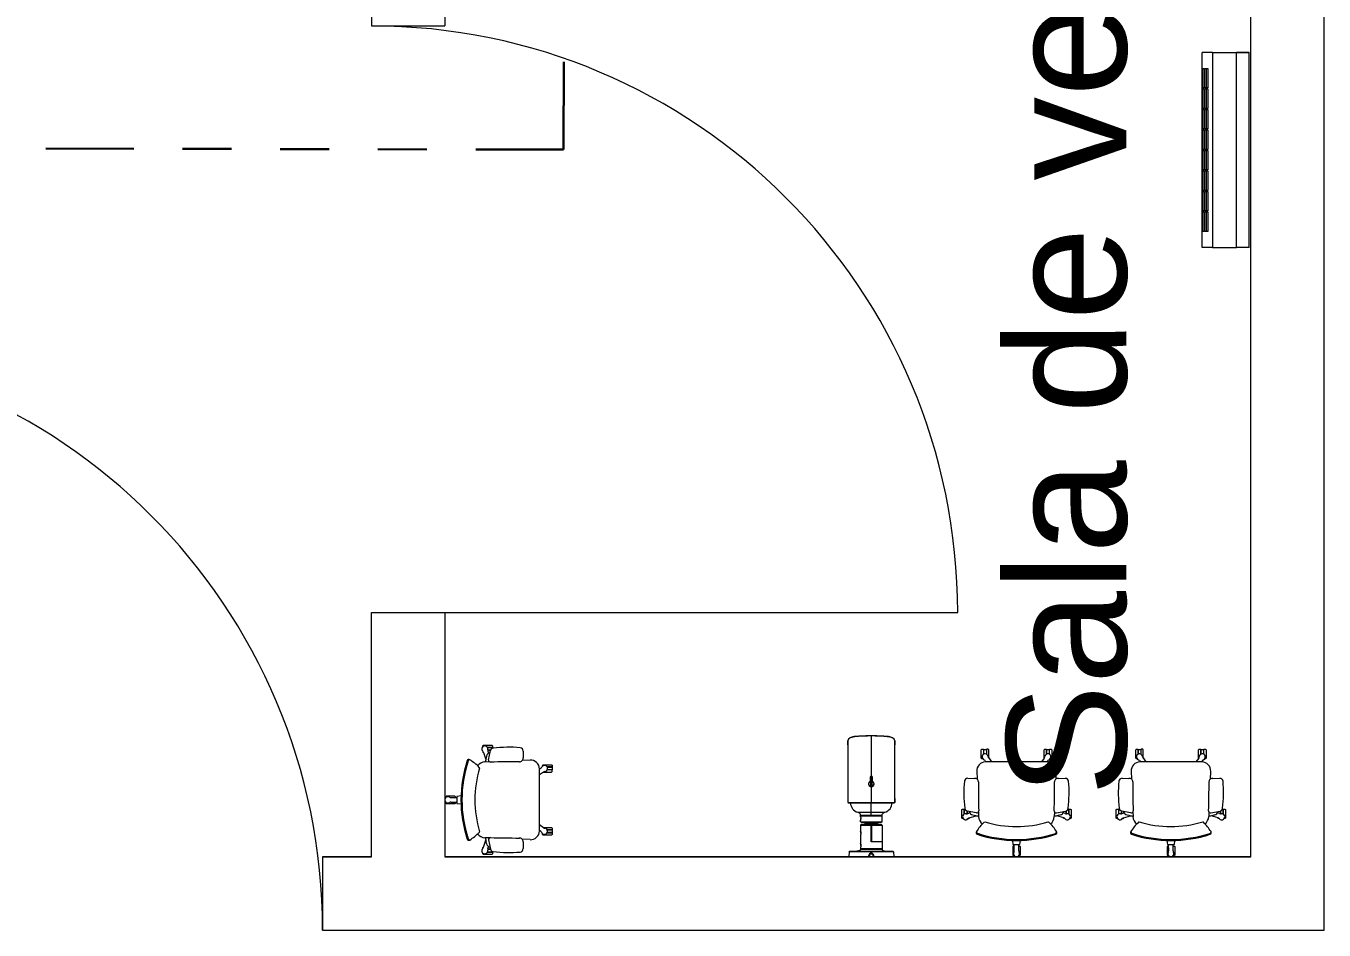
# Model space of a CAD drawing. Header units: millimetres. Extents: x -461 to 1315, y -154 to 152.
# Drawn here: x 1273.387 to 1276.044, y 25.444 to 27.294 of the extents above; entities that cross this region are included whole.
import ezdxf

# ---------------------------------------------------------------- set-up
doc = ezdxf.new("R2010")
doc.units = ezdxf.units.MM
doc.linetypes.add('ACAD_ISO06W100', pattern=[36, 24, -3, 0, -3, 0, -3, 0, -3])
doc.layers.get('0').update_dxf_attribs({"lineweight": 13})
for name, color, linetype, lineweight in [('A-DOOR', 251, 'Continuous', 13), ('A-WALL', 253, 'Continuous', 15), ('E-AUXL', 72, 'Continuous', 13), ('E-LITE', 40, 'Continuous', 13), ('Internet', 74, 'ACAD_ISO06W100', 13)]:
    doc.layers.add(name, color=color, linetype=linetype, lineweight=lineweight)
doc.styles.get("Standard").update_dxf_attribs({"font": 'arial.ttf'})

# ---------------------------------------------------------------- blocks, each defined once
blk = doc.blocks.new('*U118')
at = {"layer": 'E-LITE', "ltscale": 2}
for p, q in [((18904.4, 41906.2), (18904.1, 41867.7)), ((18932.7, 41906.2), (18933.1, 41867.7)), ((18620.7, 41699.8), (18664.4, 41686)), ((19216.8, 41699.7), (19173.1, 41686)), ((18606.7, 41655.9), (18606.7, 41673.8)), ((18607.7, 41656.1), (18607.7, 41673.8)), ((18612, 41672.9), (18625.2, 41668.5)), ((18622.2, 41669.4), (18622.2, 41663.2)), ((18643.8, 41681.3), (18653.2, 41683.6)), ((18679.2, 41662.8), (18680.4, 41691.5)), ((19158.4, 41662.7), (19157.2, 41691.5)), ((19193.7, 41681.2), (19184.4, 41683.5)), ((19225.6, 41672.8), (19212.4, 41668.4)), ((19215.3, 41669.4), (19215.3, 41663.1)), ((19229.9, 41656.1), (19229.9, 41673.7)), ((19230.9, 41655.8), (19230.9, 41673.7)), ((18654.7, 41451), (18612.6, 41450.6)), ((18668.3, 41406.6), (18670.4, 41455.7)), ((19169.2, 41406.5), (19167.1, 41455.6)), ((19224.9, 41450.5), (19182.8, 41450.9)), ((18720.6, 41339.3), (18726.2, 41347.2)), ((18723.1, 41347.2), (19114.9, 41347.1)), ((18743.5, 41322.7), (18761.7, 41347.2)), ((19093.9, 41322.6), (19075.8, 41347.2)), ((19116.9, 41339.2), (19111.2, 41347.1))]:
    blk.add_line(p, q, dxfattribs=at)
for points in [[(18904.1, 41876.9), (18898.5, 41876.9), (18894.7, 41880.5), (18894.7, 41933.4), (18898.5, 41936.9), (18903.1, 41936.9)], [(18933, 41876.9), (18938.6, 41876.9), (18942.4, 41880.5), (18942.4, 41933.4), (18938.6, 41936.9), (18934.1, 41936.9)], [(18589, 41675.5), (18589, 41645), (18588, 41644), (18578.3, 41644), (18574.5, 41647.6), (18574.5, 41700.4), (18578.3, 41704), (18582.9, 41704)], [(18613.9, 41704), (18618.4, 41704), (18622.2, 41700.4), (18622.2, 41699.3)], [(19223.7, 41703.9), (19219.1, 41703.9), (19215.3, 41700.4), (19215.3, 41699.3)], [(19254.7, 41703.9), (19259.3, 41703.9), (19263.1, 41700.4), (19263, 41647.5), (19259.2, 41643.9), (19249.5, 41643.9), (19248.5, 41644.9), (19248.5, 41675.4)], [(18594.6, 41645), (18590, 41645), (18590.1, 41675)], [(19247.5, 41674.9), (19247.5, 41644.9), (19243, 41644.9)], [(18711.6, 41299), (18711.6, 41268.5), (18710.6, 41267.5), (18700.9, 41267.5), (18697.1, 41271.1), (18697.1, 41323.9), (18700.9, 41327.5), (18705.9, 41327.5)], [(18729.3, 41298.5), (18729.2, 41268.5), (18712.6, 41268.5), (18712.6, 41298.5)], [(18744.8, 41324.4), (18744.8, 41271.1), (18741, 41267.5), (18731.3, 41267.5), (18730.3, 41268.5), (18730.3, 41299)], [(19092.7, 41324.3), (19092.6, 41271), (19096.4, 41267.4), (19106.2, 41267.4), (19107.2, 41268.5), (19107.2, 41298.9)], [(19124.8, 41298.4), (19124.8, 41268.5), (19108.2, 41268.5), (19108.2, 41298.4)], [(19131.5, 41327.4), (19136.6, 41327.4), (19140.4, 41323.9), (19140.4, 41271), (19136.6, 41267.4), (19126.8, 41267.4), (19125.8, 41268.5), (19125.8, 41298.9)]]:
    blk.add_lwpolyline(points, dxfattribs=at)
at = {"layer": 'E-LITE'}
for points in [[(18944.6, 41841.7), (18940.8, 41867.7), (18896.8, 41867.7), (18893, 41841.7)], [(18667, 41668.1), (18608.7, 41656.4)], [(19170.5, 41668), (19228.9, 41656.3)]]:
    blk.add_lwpolyline(points, dxfattribs=at)
at = {"layer": 'E-LITE', "ltscale": 2}
for centre, radius, start, end in [((18918.6, 41925.1), 19.1, 328.52447, 211.45948), ((18884.4, 41906.1), 20, 0.20154, 26.70741), ((18952.8, 41906.1), 20, 153.27654, 179.78243), ((18675.3, 41792.6), 11.1, 111.0959, 214.61874), ((18677.2, 41786.6), 11.1, 111.0959, 181.3726), ((18917.8, 41943.8), 296.9, 212.04452, 226.75437), ((18918.7, 41041.3), 800.8, 71.98827, 107.99568), ((18918.7, 41041.3), 794.5, 71.98827, 107.99568), ((18919.8, 41943.8), 296.9, 313.22957, 327.93944), ((19160.4, 41786.5), 11.1, 358.6113, 68.88805), ((19162.3, 41792.5), 11.1, 325.36516, 68.88805), ((18598.4, 41692.2), 19.1, 40.52447, 283.45948), ((18627, 41718.8), 20, 225.27654, 251.78243), ((18740.2, 41688.8), 59.8, 126.26397, 177.38921), ((18724.8, 41738.7), 15.3, 226.96029, 245.59581), ((18918.7, 41061.2), 693.1, 73.19676, 106.78717), ((19112.8, 41738.7), 15.3, 294.38816, 313.02366), ((19097.9, 41688.8), 59.8, 2.59474, 54.06118), ((19210.6, 41718.8), 20, 288.20154, 314.70741), ((19239.2, 41692.1), 19.1, 256.52446, 139.45948), ((19429.9, 41540.9), 842.5, 173.3476, 184.90474), ((18612.5, 41637.2), 19.6, 101.38427, 176.06746), ((18605.8, 41653.8), 20, 72.20154, 98.70741), ((18651.4, 41650.3), 31.9, 103.75015, 164.57903), ((18708.7, 41456.7), 233.5, 97.11894, 103.75015), ((18669, 41656.2), 12.1, 357.63877, 99.61074), ((24193.9, 41493.4), 5515.2, 178.31383, 180.20718), ((19168.5, 41656.1), 12.1, 80.3732, 182.3452), ((13643.6, 41494.9), 5515.2, 359.77676, 1.67011), ((19128.8, 41456.7), 233.5, 76.23381, 82.86501), ((19186.1, 41650.2), 31.9, 15.40493, 76.23381), ((19231.7, 41653.7), 20, 81.27654, 107.78241), ((19225, 41637.1), 19.6, 3.91648, 78.59968), ((18407.7, 41541.1), 842.5, 355.07922, 6.63635), ((18610.5, 41470.7), 20.1, 185.03654, 276.00474), ((18656.6, 41473.1), 22.2, 265.04182, 0.93164), ((19180.9, 41473), 22.2, 179.05231, 274.94213), ((19227, 41470.6), 20.1, 263.97921, 354.94741), ((18725.2, 41404.2), 57, 177.57291, 267.81851), ((19112.2, 41404.1), 57, 272.16543, 2.41103), ((18720.9, 41315.7), 19.1, 112.52447, 355.45949), ((18704.4, 41351.1), 20, 297.27654, 323.78241), ((18759.8, 41310.9), 20, 144.20154, 170.7074), ((19077.7, 41310.9), 20, 9.27654, 35.78241), ((19116.5, 41315.6), 19.1, 184.52446, 67.45949), ((19133, 41351.1), 20, 216.20154, 242.7074)]:
    blk.add_arc(centre, radius, start, end, dxfattribs=at)
blk = doc.blocks.new('*U119')
at = {"layer": 'E-LITE'}
for p, q in [((1106.4, 1404.11), (1186.52, 1404.11)), ((1106.4, 1399.76), (1106.4, 1404.11)), ((1112.99, 1403.75), (1120.98, 1403.75)), ((1112.99, 1403.22), (1112.99, 1403.75)), ((1120.98, 1403.22), (1112.99, 1403.22)), ((1112.99, 1403.02), (1120.98, 1403.02)), ((1112.99, 1402.49), (1112.99, 1403.02)), ((1120.98, 1403.75), (1120.98, 1403.22)), ((1120.98, 1403.02), (1120.98, 1402.49)), ((1121.41, 1403.75), (1129.4, 1403.75)), ((1121.41, 1403.22), (1121.41, 1403.75)), ((1129.4, 1403.22), (1121.41, 1403.22)), ((1121.41, 1403.02), (1129.4, 1403.02)), ((1121.41, 1402.49), (1121.41, 1403.02)), ((1129.4, 1403.75), (1129.4, 1403.22)), ((1129.4, 1403.02), (1129.4, 1402.49)), ((1129.83, 1403.75), (1137.82, 1403.75)), ((1129.83, 1403.22), (1129.83, 1403.75)), ((1137.82, 1403.22), (1129.83, 1403.22)), ((1129.83, 1403.02), (1137.82, 1403.02)), ((1129.83, 1402.49), (1129.83, 1403.02)), ((1137.82, 1403.75), (1137.82, 1403.22)), ((1137.82, 1403.02), (1137.82, 1402.49)), ((1138.25, 1403.75), (1146.24, 1403.75)), ((1138.25, 1403.22), (1138.25, 1403.75)), ((1146.24, 1403.22), (1138.25, 1403.22)), ((1138.25, 1403.02), (1146.24, 1403.02)), ((1138.25, 1402.49), (1138.25, 1403.02)), ((1146.24, 1403.75), (1146.24, 1403.22)), ((1146.24, 1403.02), (1146.24, 1402.49)), ((1146.68, 1403.22), (1146.68, 1403.75)), ((1146.68, 1403.75), (1154.67, 1403.75)), ((1154.67, 1403.22), (1146.68, 1403.22)), ((1146.68, 1402.49), (1146.68, 1403.02)), ((1146.68, 1403.02), (1154.67, 1403.02)), ((1154.67, 1403.75), (1154.67, 1403.22)), ((1154.67, 1403.02), (1154.67, 1402.49)), ((1155.1, 1403.22), (1155.1, 1403.75)), ((1155.1, 1403.75), (1163.09, 1403.75)), ((1163.09, 1403.22), (1155.1, 1403.22)), ((1155.1, 1402.49), (1155.1, 1403.02)), ((1155.1, 1403.02), (1163.09, 1403.02)), ((1163.09, 1403.75), (1163.09, 1403.22)), ((1163.09, 1403.02), (1163.09, 1402.49)), ((1163.52, 1403.22), (1163.52, 1403.75)), ((1163.52, 1403.75), (1171.51, 1403.75)), ((1171.51, 1403.22), (1163.52, 1403.22)), ((1163.52, 1402.49), (1163.52, 1403.02)), ((1163.52, 1403.02), (1171.51, 1403.02)), ((1171.51, 1403.75), (1171.51, 1403.22)), ((1171.51, 1403.02), (1171.51, 1402.49)), ((1171.94, 1403.22), (1171.94, 1403.75)), ((1171.94, 1403.75), (1179.93, 1403.75)), ((1179.93, 1403.22), (1171.94, 1403.22)), ((1171.94, 1402.49), (1171.94, 1403.02)), ((1171.94, 1403.02), (1179.93, 1403.02)), ((1179.93, 1403.75), (1179.93, 1403.22)), ((1179.93, 1403.02), (1179.93, 1402.49)), ((1186.52, 1399.76), (1186.52, 1404.11)), ((1186.52, 1399.76), (1106.4, 1399.76)), ((1106.4, 1399.76), (1106.4, 1389.94)), ((1120.98, 1402.49), (1112.99, 1402.49)), ((1112.99, 1402.29), (1120.98, 1402.29)), ((1112.99, 1401.76), (1112.99, 1402.29)), ((1120.98, 1401.76), (1112.99, 1401.76)), ((1120.98, 1402.29), (1120.98, 1401.76)), ((1129.4, 1402.49), (1121.41, 1402.49)), ((1121.41, 1402.29), (1129.4, 1402.29)), ((1121.41, 1401.76), (1121.41, 1402.29)), ((1129.4, 1401.76), (1121.41, 1401.76)), ((1129.4, 1402.29), (1129.4, 1401.76)), ((1137.82, 1402.49), (1129.83, 1402.49)), ((1129.83, 1402.29), (1137.82, 1402.29)), ((1129.83, 1401.76), (1129.83, 1402.29)), ((1137.82, 1401.76), (1129.83, 1401.76)), ((1137.82, 1402.29), (1137.82, 1401.76)), ((1146.24, 1402.49), (1138.25, 1402.49)), ((1138.25, 1402.29), (1146.24, 1402.29)), ((1138.25, 1401.76), (1138.25, 1402.29)), ((1146.24, 1401.76), (1138.25, 1401.76)), ((1146.24, 1402.29), (1146.24, 1401.76)), ((1154.67, 1402.49), (1146.68, 1402.49)), ((1146.68, 1401.76), (1146.68, 1402.29)), ((1146.68, 1402.29), (1154.67, 1402.29)), ((1154.67, 1401.76), (1146.68, 1401.76)), ((1154.67, 1402.29), (1154.67, 1401.76)), ((1163.09, 1402.49), (1155.1, 1402.49)), ((1155.1, 1401.76), (1155.1, 1402.29)), ((1155.1, 1402.29), (1163.09, 1402.29)), ((1163.09, 1401.76), (1155.1, 1401.76)), ((1163.09, 1402.29), (1163.09, 1401.76)), ((1171.51, 1402.49), (1163.52, 1402.49)), ((1163.52, 1401.76), (1163.52, 1402.29)), ((1163.52, 1402.29), (1171.51, 1402.29)), ((1171.51, 1401.76), (1163.52, 1401.76)), ((1171.51, 1402.29), (1171.51, 1401.76)), ((1179.93, 1402.49), (1171.94, 1402.49)), ((1171.94, 1401.76), (1171.94, 1402.29)), ((1171.94, 1402.29), (1179.93, 1402.29)), ((1179.93, 1401.76), (1171.94, 1401.76)), ((1179.93, 1402.29), (1179.93, 1401.76)), ((1186.52, 1399.76), (1186.52, 1389.94)), ((1106.4, 1389.94), (1106.45, 1389.94)), ((1106.4, 1384.99), (1106.4, 1389.94)), ((1106.45, 1389.94), (1186.47, 1389.94)), ((1106.45, 1384.99), (1106.45, 1389.94)), ((1186.47, 1389.94), (1186.52, 1389.94)), ((1186.47, 1389.94), (1186.47, 1384.99)), ((1186.52, 1384.99), (1186.52, 1389.94)), ((1106.4, 1384.99), (1106.45, 1384.99)), ((1106.4, 1384.73), (1106.4, 1384.99)), ((1106.45, 1384.73), (1106.4, 1384.73)), ((1106.45, 1384.73), (1106.45, 1384.99)), ((1106.45, 1384.73), (1186.47, 1384.73)), ((1186.47, 1384.99), (1186.52, 1384.99)), ((1186.47, 1384.73), (1186.47, 1384.99)), ((1186.52, 1384.73), (1186.47, 1384.73)), ((1186.52, 1384.99), (1186.52, 1384.73))]:
    blk.add_line(p, q, dxfattribs=at)
blk = doc.blocks.new('*U127')
for p, q in [((1159.05, 1155.28), (1159.05, 1169.47)), ((1159.12, 1169.54), (1159.12, 1163.13)), ((1160.56, 1169.46), (1159.12, 1169.54)), ((1160.56, 1155.28), (1160.56, 1169.46)), ((1160.69, 1169.33), (1160.69, 1165.88)), ((1160.69, 1167.32), (1160.69, 1167.41)), ((1160.69, 1167.17), (1160.69, 1167.32)), ((1176.19, 1169.72), (1176.19, 1155.03)), ((1176.26, 1169.79), (1176.26, 1154.96)), ((1176.26, 1169.77), (1196.04, 1169.77)), ((1194.63, 1169.85), (1177.55, 1169.85)), ((1194.63, 1169.85), (1194.63, 1169.85)), ((1194.63, 1169.85), (1194.63, 1169.85)), ((1195.19, 1169.85), (1195.21, 1169.85)), ((1195.91, 1169.8), (1195.89, 1169.8)), ((1195.89, 1169.8), (1196.04, 1169.77)), ((1195.91, 1169.8), (1196.05, 1169.77)), ((1196.04, 1169.77), (1196.05, 1169.77)), ((1159.05, 1163.13), (1159.46, 1163.13)), ((1160.69, 1166.96), (1160.69, 1167.17)), ((1160.69, 1166.78), (1160.69, 1166.96)), ((1160.69, 1166.67), (1160.69, 1166.78)), ((1160.69, 1166.67), (1160.69, 1166.56)), ((1160.69, 1155.42), (1160.69, 1165.88)), ((1161.47, 1165.79), (1161.47, 1158.96)), ((1161.52, 1165.49), (1161.51, 1165.75)), ((1161.51, 1159), (1161.51, 1165.75)), ((1161.52, 1159), (1161.52, 1165.75)), ((1161.56, 1165.79), (1161.56, 1158.96)), ((1161.95, 1165.79), (1161.56, 1165.79)), ((1161.95, 1165.79), (1161.97, 1165.79)), ((1161.97, 1165.79), (1161.97, 1165.79)), ((1162.16, 1165.75), (1162.16, 1165.75)), ((1162.38, 1165.73), (1162.37, 1165.73)), ((1162.6, 1165.72), (1162.6, 1165.73)), ((1162.83, 1165.73), (1162.6, 1165.73)), ((1163.04, 1165.75), (1162.82, 1165.73)), ((1163.18, 1165.78), (1163.04, 1165.75)), ((1163.04, 1165.75), (1163.04, 1165.75)), ((1163.23, 1165.79), (1163.18, 1165.78)), ((1163.25, 1165.79), (1163.23, 1165.79)), ((1163.23, 1165.79), (1163.23, 1165.79)), ((1163.23, 1165.78), (1163.23, 1165.79)), ((1163.24, 1165.79), (1163.24, 1165.79)), ((1165.91, 1165.79), (1163.25, 1165.79)), ((1165.91, 1165.79), (1165.93, 1165.79)), ((1165.93, 1165.79), (1165.93, 1165.79)), ((1166.12, 1165.75), (1166.12, 1165.75)), ((1166.34, 1165.73), (1166.33, 1165.73)), ((1166.56, 1165.72), (1166.56, 1165.73)), ((1166.79, 1165.73), (1166.56, 1165.73)), ((1167, 1165.75), (1166.78, 1165.73)), ((1167.14, 1165.78), (1167, 1165.75)), ((1167, 1165.75), (1167, 1165.75)), ((1167.19, 1165.79), (1167.14, 1165.78)), ((1167.19, 1165.79), (1167.19, 1165.79)), ((1167.19, 1165.78), (1167.19, 1165.79)), ((1167.21, 1165.79), (1167.19, 1165.79)), ((1167.2, 1165.79), (1167.2, 1165.79)), ((1169.02, 1165.79), (1167.21, 1165.79)), ((1169.02, 1162.37), (1169.02, 1165.79)), ((1169.29, 1162.42), (1169.29, 1165.52)), ((1169.29, 1164.29), (1169.63, 1164.29)), ((1169.63, 1160.46), (1169.63, 1164.29)), ((1170.04, 1165.65), (1170.04, 1159.1)), ((1170.18, 1165.79), (1170.18, 1158.96)), ((1170.18, 1165.79), (1170.58, 1165.79)), ((1170.58, 1165.79), (1170.59, 1165.79)), ((1170.59, 1165.79), (1170.58, 1165.79)), ((1170.59, 1165.79), (1170.58, 1165.79)), ((1170.64, 1165.78), (1170.59, 1165.79)), ((1170.59, 1165.79), (1170.59, 1165.79)), ((1170.99, 1165.74), (1170.98, 1165.74)), ((1171.42, 1165.74), (1171.2, 1165.73)), ((1171.2, 1165.73), (1171.2, 1165.73)), ((1171.63, 1165.76), (1171.42, 1165.74)), ((1171.77, 1165.78), (1171.63, 1165.76)), ((1171.63, 1165.76), (1171.63, 1165.76)), ((1171.82, 1165.79), (1171.77, 1165.78)), ((1171.77, 1165.78), (1171.77, 1165.78)), ((1171.82, 1165.79), (1171.81, 1165.79)), ((1171.82, 1165.79), (1171.82, 1165.79)), ((1171.82, 1165.79), (1172.05, 1165.79)), ((1171.82, 1165.79), (1171.82, 1165.79)), ((1171.82, 1165.79), (1171.82, 1165.79)), ((1172.05, 1158.96), (1172.05, 1165.79)), ((1172.09, 1165.75), (1172.09, 1159)), ((1172.09, 1159), (1172.09, 1165.75)), ((1172.13, 1158.96), (1172.13, 1165.79)), ((1159.46, 1162.99), (1159.05, 1162.99)), ((1159.46, 1162.93), (1159.05, 1162.93)), ((1159.05, 1161.82), (1159.46, 1161.82)), ((1159.05, 1161.76), (1159.46, 1161.76)), ((1159.05, 1161.62), (1159.46, 1161.62)), ((1159.12, 1161.62), (1159.12, 1155.21)), ((1159.9, 1162.05), (1159.9, 1162.7)), ((1161.52, 1159.26), (1161.51, 1159)), ((1163.79, 1158.96), (1161.56, 1158.96)), ((1163.79, 1158.96), (1163.79, 1162.42)), ((1163.79, 1162.42), (1169.02, 1162.42)), ((1163.83, 1159), (1163.83, 1162.37)), ((1163.83, 1162.37), (1169.25, 1162.37)), ((1163.85, 1162.37), (1163.85, 1159.39)), ((1163.86, 1159.4), (1163.85, 1159.39)), ((1163.86, 1162.24), (1163.86, 1159)), ((1163.9, 1162.24), (1163.9, 1158.96)), ((1169.02, 1158.96), (1163.9, 1158.96)), ((1163.99, 1162.37), (1163.99, 1162.33)), ((1163.99, 1162.37), (1169.25, 1162.37)), ((1168.65, 1162.33), (1163.99, 1162.33)), ((1169.02, 1162.33), (1168.65, 1162.33)), ((1169.02, 1158.96), (1169.02, 1162.37)), ((1169.29, 1159.23), (1169.29, 1162.33)), ((1169.29, 1160.46), (1169.63, 1160.46)), ((1169.63, 1160.46), (1169.63, 1160.46)), ((1170.18, 1158.96), (1172.05, 1158.96)), ((1172.13, 1162.37), (1176.19, 1162.37)), ((1181.31, 1162.37), (1176.19, 1162.37)), ((1181.41, 1162.51), (1182.98, 1162.51)), ((1181.41, 1162.24), (1181.41, 1162.51)), ((1182.98, 1162.24), (1181.41, 1162.24)), ((1184.24, 1162.78), (1182.98, 1162.78)), ((1182.98, 1162.51), (1182.98, 1162.24)), ((1182.98, 1161.96), (1184.24, 1161.96)), ((1184.48, 1162.7), (1183.02, 1162.7)), ((1183.02, 1162.05), (1184.48, 1162.05)), ((1184.65, 1162.37), (1183.05, 1162.37)), ((1184.6, 1162.56), (1183.06, 1162.56)), ((1183.06, 1162.55), (1184.61, 1162.55)), ((1184.61, 1162.2), (1183.06, 1162.2)), ((1183.06, 1162.19), (1184.6, 1162.19)), ((1197.47, 1162.37), (1184.65, 1162.37)), ((1160.56, 1155.28), (1159.12, 1155.21)), ((1160.69, 1158.25), (1160.69, 1158.25)), ((1160.69, 1157.89), (1160.69, 1157.88)), ((1160.69, 1157.58), (1160.69, 1157.78)), ((1160.69, 1157.44), (1160.69, 1157.58)), ((1160.69, 1157.56), (1160.69, 1157.56)), ((1160.69, 1157.35), (1160.69, 1157.44)), ((1160.69, 1157.29), (1160.69, 1157.35)), ((1160.69, 1157.34), (1160.69, 1157.34)), ((1160.7, 1158.59), (1160.7, 1158.58)), ((1196.04, 1154.98), (1176.26, 1154.98)), ((1177.55, 1154.89), (1177.53, 1154.89)), ((1177.55, 1154.89), (1194.63, 1154.89)), ((1177.55, 1154.89), (1177.55, 1154.89)), ((1177.55, 1154.89), (1177.55, 1154.89)), ((1194.63, 1154.89), (1194.63, 1154.89)), ((1194.63, 1154.89), (1194.63, 1154.89)), ((1195.21, 1154.9), (1195.19, 1154.9)), ((1196.04, 1154.98), (1195.89, 1154.95)), ((1195.89, 1154.95), (1195.91, 1154.95)), ((1195.91, 1154.95), (1196.05, 1154.98)), ((1196.05, 1154.98), (1196.04, 1154.98))]:
    blk.add_line(p, q)
for points in [[(1160.69, 1167.41), (1160.69, 1167.46), (1160.69, 1167.47), (1160.69, 1167.48), (1160.69, 1167.49)], [(1197.47, 1162.37), (1197.46, 1164.1), (1197.37, 1166.38), (1197.21, 1167.79), (1197.11, 1168.29), (1196.84, 1169.08), (1196.4, 1169.62), (1196.05, 1169.77)], [(1160.71, 1165.88), (1160.71, 1165.88), (1160.71, 1165.9), (1160.71, 1165.91), (1160.7, 1165.94), (1160.7, 1165.98), (1160.7, 1166.02), (1160.7, 1166.08), (1160.7, 1166.15), (1160.69, 1166.23), (1160.69, 1166.33), (1160.69, 1166.44), (1160.69, 1166.56)], [(1162.6, 1165.73), (1162.38, 1165.73), (1162.16, 1165.75), (1162.02, 1165.78), (1161.97, 1165.79)], [(1166.56, 1165.73), (1166.34, 1165.73), (1166.12, 1165.75), (1165.98, 1165.78), (1165.93, 1165.79)], [(1171.2, 1165.73), (1170.99, 1165.74), (1170.78, 1165.76), (1170.64, 1165.78)], [(1196.05, 1154.98), (1196.4, 1155.12), (1196.84, 1155.67), (1197.11, 1156.45), (1197.21, 1156.96), (1197.37, 1158.37), (1197.46, 1160.65), (1197.47, 1162.37)], [(1160.69, 1157.78), (1160.69, 1157.94), (1160.69, 1158.04), (1160.69, 1158.14), (1160.69, 1158.25), (1160.69, 1158.37), (1160.69, 1158.48), (1160.7, 1158.57), (1160.7, 1158.65), (1160.7, 1158.71), (1160.7, 1158.76), (1160.7, 1158.8), (1160.71, 1158.83), (1160.71, 1158.85), (1160.71, 1158.86)]]:
    blk.add_lwpolyline(points)
blk.add_circle((1182.2, 1162.37), 0.806)
for centre, radius, start, end in [((1159.12, 1169.47), 0.0683, 87, 180), ((1160.55, 1169.33), 0.137, 0.2612, 86.991), ((1160.62, 1167.49), 0.0676, 357.1644, 0.3609), ((1176.19, 1165.88), 3.1, 90, 165.7838), ((1194.64, 1146.64), 23.22, 88.6387, 90.0077), ((1195.81, 1169.33), 0.478, 78.119, 79.1187), ((1195.84, 1168.8), 0.989, 77.3137, 78.0753), ((1195.84, 1168.84), 0.956, 72.8716, 77.331), ((1159.46, 1162.37), 0.751, 270, 90), ((1160.65, 1165.86), 0.0683, 1.4591, 42.968), ((1161.47, 1165.75), 0.041, 3.3342, 86.5845), ((1161.56, 1165.75), 0.041, 90, 180), ((1161.85, 1165.25), 0.553, 78.3921, 78.6145), ((1169.02, 1165.52), 0.273, 359.9951, 90.0003), ((1169.63, 1164.7), 0.41, 270, 359.9984), ((1170.18, 1165.65), 0.137, 90, 180), ((1171.24, 1169.31), 3.59, 259.5539, 260.2963), ((1171.21, 1169.16), 3.43, 260.2404, 266.1922), ((1171.2, 1169.05), 3.32, 266.2833, 269.9935), ((1171.14, 1169.49), 3.76, 279.7365, 280.4294), ((1172.05, 1165.75), 0.041, 0, 90), ((1172.13, 1165.75), 0.041, 92.1629, 179.9884), ((1181.73, 1163.07), 0.0546, 54.2932, 193.7068), ((1182.2, 1162.37), 0.853, 119.4414, 120.5586), ((1181.83, 1163.12), 0.0546, 46.2932, 185.7068), ((1182.2, 1162.37), 0.853, 111.4414, 112.5586), ((1181.94, 1163.17), 0.0546, 38.2932, 177.7068), ((1182.2, 1162.37), 0.853, 103.4414, 104.5586), ((1182.05, 1163.19), 0.0546, 30.2932, 169.7068), ((1182.2, 1162.37), 0.853, 95.4414, 96.5586), ((1182.17, 1163.21), 0.0546, 22.2932, 161.7068), ((1182.2, 1162.37), 0.853, 87.4414, 88.5586), ((1182.28, 1163.2), 0.0546, 14.2932, 153.7068), ((1182.2, 1162.37), 0.853, 79.4414, 80.5586), ((1182.4, 1163.18), 0.0546, 6.2932, 145.7068), ((1182.2, 1162.37), 0.853, 71.4414, 72.5586), ((1182.51, 1163.15), 0.0546, 358.2932, 137.7068), ((1182.2, 1162.37), 0.853, 63.4414, 64.5586), ((1182.61, 1163.1), 0.0546, 350.2932, 129.7068), ((1182.2, 1162.37), 0.853, 55.4414, 56.5586), ((1182.71, 1163.03), 0.0546, 342.2932, 121.7068), ((1159.46, 1162.37), 0.68, 88.5039, 89.9886), ((1159.46, 1162.37), 0.614, 270, 90), ((1159.46, 1162.38), 0.68, 270.0079, 271.4905), ((1161.47, 1159), 0.041, 273.4156, 356.6656), ((1161.56, 1159), 0.041, 180, 270), ((1163.79, 1159), 0.041, 269.9526, 0.0169), ((1163.9, 1159.34), 0.0683, 135, 180), ((1163.99, 1162.24), 0.137, 89.9999, 180), ((1163.9, 1159), 0.041, 180.0174, 269.9522), ((1169.02, 1159.23), 0.273, 269.9999, 359.9956), ((1169.25, 1162.42), 0.041, 270.0002, 0.0001), ((1169.25, 1162.33), 0.041, 0, 90.0003), ((1169.63, 1160.05), 0.41, 0.0016, 90), ((1170.18, 1159.1), 0.137, 180, 270), ((1172.05, 1159), 0.041, 270, 0), ((1172.13, 1159), 0.041, 180.0139, 267.8293), ((1181.36, 1162.37), 0.0546, 110.2932, 249.7068), ((1181.37, 1162.49), 0.0546, 102.2932, 241.7068), ((1181.37, 1162.26), 0.0546, 118.2932, 257.7068), ((1181.4, 1162.6), 0.0546, 94.2932, 233.7068), ((1182.2, 1162.37), 0.853, 175.4414, 176.5586), ((1182.2, 1162.37), 0.853, 183.4414, 184.5586), ((1181.4, 1162.14), 0.0546, 126.2932, 265.7068), ((1182.2, 1162.37), 0.853, 167.4414, 168.5586), ((1182.2, 1162.37), 0.853, 191.4414, 192.5586), ((1181.43, 1162.71), 0.0546, 86.2932, 225.7068), ((1181.43, 1162.04), 0.0546, 134.2932, 273.7068), ((1182.2, 1162.37), 0.853, 159.4414, 160.5586), ((1182.2, 1162.37), 0.853, 199.4414, 200.5586), ((1181.49, 1162.82), 0.0546, 78.2932, 217.7068), ((1181.49, 1161.93), 0.0546, 142.2932, 281.7068), ((1182.2, 1162.37), 0.853, 151.4414, 152.5586), ((1182.2, 1162.37), 0.853, 207.4414, 208.5586), ((1181.56, 1162.91), 0.0546, 70.2932, 209.7068), ((1182.2, 1162.37), 0.853, 143.4414, 144.5586), ((1182.2, 1162.37), 0.853, 215.4414, 216.5586), ((1181.56, 1161.84), 0.0546, 150.2932, 289.7068), ((1181.64, 1162.99), 0.0546, 62.2932, 201.7068), ((1182.2, 1162.37), 0.853, 135.4414, 136.5586), ((1182.2, 1162.37), 0.853, 223.4414, 224.5586), ((1181.64, 1161.76), 0.0546, 158.2932, 297.7068), ((1182.2, 1162.37), 0.853, 127.4414, 128.5586), ((1182.2, 1162.37), 0.853, 231.4414, 232.5586), ((1181.73, 1161.68), 0.0546, 166.2932, 305.7068), ((1182.2, 1162.37), 0.853, 239.4414, 240.5586), ((1181.83, 1161.63), 0.0546, 174.2932, 313.7068), ((1182.2, 1162.37), 0.853, 247.4414, 248.5586), ((1181.94, 1161.58), 0.0546, 182.2932, 321.7068), ((1182.2, 1162.37), 0.853, 255.4414, 256.5586), ((1182.05, 1161.55), 0.0546, 190.2932, 329.7068), ((1182.2, 1162.37), 0.853, 263.4414, 264.5586), ((1182.17, 1161.54), 0.0546, 198.2932, 337.7068), ((1182.2, 1162.37), 0.853, 271.4414, 272.5586), ((1182.28, 1161.55), 0.0546, 206.2932, 345.7068), ((1182.2, 1162.37), 0.853, 279.4414, 280.5586), ((1182.4, 1161.57), 0.0546, 214.2932, 353.7068), ((1182.2, 1162.37), 0.853, 287.4414, 288.5586), ((1182.51, 1161.6), 0.0546, 222.2932, 1.7068), ((1182.2, 1162.37), 0.853, 295.4414, 296.5586), ((1182.61, 1161.65), 0.0546, 230.2932, 9.7068), ((1182.2, 1162.37), 0.853, 303.4414, 304.5586), ((1182.71, 1161.72), 0.0546, 238.2932, 17.7068), ((1182.2, 1162.37), 0.853, 47.4414, 48.5586), ((1182.2, 1162.37), 0.853, 311.4414, 312.5586), ((1182.8, 1162.95), 0.0546, 334.2932, 113.7068), ((1182.8, 1161.8), 0.0546, 246.2932, 25.7068), ((1182.2, 1162.37), 0.853, 39.4414, 40.5586), ((1182.2, 1162.37), 0.853, 319.4414, 320.5586), ((1182.87, 1162.86), 0.0546, 326.2932, 105.7068), ((1182.87, 1161.88), 0.0546, 254.2932, 33.7068), ((1182.2, 1162.37), 0.853, 31.4414, 32.5586), ((1182.93, 1162.77), 0.0546, 318.2932, 97.7068), ((1182.93, 1161.98), 0.0546, 262.2932, 41.7068), ((1182.2, 1162.37), 0.853, 327.4414, 328.5586), ((1182.2, 1162.37), 0.853, 23.4414, 24.5586), ((1182.2, 1162.37), 0.853, 335.4414, 336.5586), ((1182.98, 1162.66), 0.0546, 310.2932, 89.7068), ((1182.98, 1162.09), 0.0546, 270.2932, 49.7068), ((1182.2, 1162.37), 0.853, 15.4414, 16.5586), ((1182.2, 1162.37), 0.853, 343.4414, 344.5586), ((1183.01, 1162.55), 0.0546, 302.2932, 81.7068), ((1183.01, 1162.2), 0.0546, 278.2932, 57.7068), ((1182.2, 1162.37), 0.853, 7.4414, 8.5586), ((1183.03, 1162.43), 0.0546, 294.2932, 73.7068), ((1183.03, 1162.32), 0.0546, 286.2932, 65.7068), ((1182.2, 1162.37), 0.853, 351.4414, 352.5586), ((1182.2, 1162.37), 0.853, 359.4414, 0.5586), ((1184.24, 1162.37), 0.41, 270, 90), ((1159.12, 1155.28), 0.0683, 180, 273), ((1160.55, 1155.42), 0.137, 273.009, 359.7389), ((1226.41, 1157.74), 65.72, 179.5574, 179.8737), ((1305.79, 1157.5), 145.1, 179.8511, 179.977), ((1245.23, 1157.51), 84.54, 179.9657, 180.1122), ((1160.62, 1157.26), 0.0676, 359.6391, 2.833), ((1160.65, 1158.89), 0.0683, 317.032, 358.5409), ((1162.46, 1158.7), 1.76, 176.175, 176.4349), ((1176.19, 1158.87), 3.1, 194.2162, 270), ((1176.26, 1155.04), 0.0682, 180.0392, 270.0393), ((1176.26, 1155.03), 0.0681, 180.0047, 228.0476), ((1176.3, 1155.11), 0.161, 249.9561, 251.2777), ((1177.55, 1178.91), 24.01, 269.1339, 269.9504), ((1194.65, 1176.98), 22.09, 269.9562, 271.3963), ((1195.81, 1155.41), 0.478, 280.8929, 281.8814), ((1195.83, 1155.95), 0.997, 281.918, 282.696), ((1195.84, 1155.93), 0.974, 282.6929, 284.3956)]:
    blk.add_arc(centre, radius, start, end)
for points, knots in [([(1161.47, 1165.79), (1161.43, 1165.79), (1161.36, 1165.8), (1161.25, 1165.84), (1161.17, 1165.89), (1161.07, 1165.98), (1160.98, 1166.12), (1160.91, 1166.31), (1160.85, 1166.53), (1160.8, 1166.83), (1160.75, 1167.24), (1160.72, 1167.74), (1160.7, 1168.26), (1160.69, 1168.79), (1160.69, 1169.14), (1160.69, 1169.32)], [0, 0, 0, 0, 0.031047, 0.058469, 0.083921, 0.108718, 0.159185, 0.212975, 0.27011, 0.330095, 0.456287, 0.587981, 0.723285, 0.860877, 1, 1, 1, 1]), ([(1160.69, 1167.49), (1160.69, 1167.49), (1160.69, 1167.49), (1160.69, 1167.49), (1160.69, 1167.48), (1160.69, 1167.48), (1160.69, 1167.47), (1160.69, 1167.45), (1160.69, 1167.43), (1160.69, 1167.39), (1160.69, 1167.35), (1160.69, 1167.3), (1160.69, 1167.23), (1160.69, 1167.12), (1160.69, 1166.98), (1160.69, 1166.83), (1160.69, 1166.73), (1160.69, 1166.67)], [0, 0, 0, 0, 0.001083, 0.004677, 0.010748, 0.019252, 0.030141, 0.043367, 0.076642, 0.118695, 0.16913, 0.227539, 0.293447, 0.445094, 0.617931, 0.805158, 1, 1, 1, 1]), ([(1160.69, 1167.48), (1160.69, 1167.48), (1160.69, 1167.48), (1160.69, 1167.49), (1160.69, 1167.49)], [0, 0, 0, 0, 0.510054, 1, 1, 1, 1]), ([(1160.72, 1166.66), (1160.71, 1166.84), (1160.7, 1167.08), (1160.7, 1167.35), (1160.69, 1167.45), (1160.69, 1167.48)], [0, 0, 0, 0, 0.648972, 0.876968, 1, 1, 1, 1]), ([(1194.63, 1169.85), (1194.77, 1169.85), (1195.04, 1169.85), (1195.4, 1169.84), (1195.65, 1169.83), (1195.81, 1169.82), (1195.87, 1169.81), (1195.9, 1169.8)], [0, 0, 0, 0, 0.329676, 0.624769, 0.854843, 0.938729, 1, 1, 1, 1]), ([(1195.21, 1169.85), (1195.25, 1169.85), (1195.39, 1169.84), (1195.53, 1169.84), (1195.64, 1169.83)], [0, 0, 0, 0, 0.279998, 1, 1, 1, 1]), ([(1195.64, 1169.83), (1195.65, 1169.83), (1195.7, 1169.83), (1195.75, 1169.82), (1195.79, 1169.82)], [0, 0, 0, 0, 0.280719, 1, 1, 1, 1]), ([(1195.79, 1169.82), (1195.8, 1169.82), (1195.83, 1169.81), (1195.87, 1169.81), (1195.89, 1169.8)], [0, 0, 0, 0, 0.305351, 1, 1, 1, 1]), ([(1197.4, 1162.37), (1197.4, 1162.81), (1197.4, 1163.68), (1197.38, 1164.77), (1197.34, 1165.63), (1197.31, 1166.26), (1197.26, 1166.88), (1197.2, 1167.47), (1197.11, 1168), (1197.02, 1168.41), (1196.94, 1168.7), (1196.86, 1168.94), (1196.77, 1169.14), (1196.67, 1169.32), (1196.57, 1169.45), (1196.45, 1169.58), (1196.29, 1169.69), (1196.18, 1169.73), (1196.12, 1169.75)], [0, 0, 0, 0, 0.16895, 0.337337, 0.42085, 0.503288, 0.583665, 0.660468, 0.731538, 0.794467, 0.822316, 0.847639, 0.890831, 0.909132, 0.925542, 0.953902, 0.978104, 1, 1, 1, 1]), ([(1159.46, 1163.05), (1159.46, 1163.06), (1159.46, 1163.07), (1159.46, 1163.09), (1159.46, 1163.1), (1159.46, 1163.11), (1159.46, 1163.12), (1159.46, 1163.12), (1159.46, 1163.13), (1159.46, 1163.13)], [0, 0, 0, 0, 0.35643, 0.535493, 0.69769, 0.830118, 0.925702, 0.980783, 1, 1, 1, 1]), ([(1160.69, 1166.66), (1160.69, 1166.61), (1160.69, 1166.51), (1160.69, 1166.36), (1160.69, 1166.22), (1160.7, 1166.12), (1160.7, 1166.04), (1160.7, 1166), (1160.7, 1165.96), (1160.71, 1165.92), (1160.71, 1165.9), (1160.71, 1165.88), (1160.71, 1165.87), (1160.71, 1165.86), (1160.71, 1165.86)], [0, 0, 0, 0, 0.195644, 0.383042, 0.555658, 0.706858, 0.772491, 0.830705, 0.880953, 0.922708, 0.955634, 0.979694, 0.994666, 1, 1, 1, 1]), ([(1160.71, 1165.86), (1160.72, 1165.86), (1160.72, 1165.87), (1160.72, 1165.87), (1160.72, 1165.87), (1160.72, 1165.88)], [0, 0, 0, 0, 0.234882, 0.561752, 1, 1, 1, 1]), ([(1160.72, 1165.88), (1160.72, 1165.89), (1160.72, 1165.92), (1160.73, 1166.02), (1160.73, 1166.18), (1160.72, 1166.4), (1160.72, 1166.57), (1160.72, 1166.66)], [0, 0, 0, 0, 0.050246, 0.1273, 0.355274, 0.657213, 1, 1, 1, 1]), ([(1161.96, 1165.79), (1161.96, 1165.79), (1161.96, 1165.79), (1161.96, 1165.79), (1161.95, 1165.79)], [0, 0, 0, 0, 0.369358, 1, 1, 1, 1]), ([(1162.6, 1165.72), (1162.52, 1165.72), (1162.38, 1165.73), (1162.19, 1165.75), (1162.05, 1165.77), (1161.98, 1165.78), (1161.96, 1165.79)], [0, 0, 0, 0, 0.356849, 0.666708, 0.89065, 1, 1, 1, 1]), ([(1162.6, 1165.72), (1162.64, 1165.72), (1162.72, 1165.73), (1162.83, 1165.73), (1162.93, 1165.74), (1163.05, 1165.75), (1163.15, 1165.77), (1163.22, 1165.78), (1163.24, 1165.79)], [0, 0, 0, 0, 0.181707, 0.357092, 0.520994, 0.66706, 0.89078, 1, 1, 1, 1]), ([(1163.24, 1165.79), (1163.24, 1165.79), (1163.25, 1165.79), (1163.25, 1165.79), (1163.25, 1165.79)], [0, 0, 0, 0, 0.399191, 1, 1, 1, 1]), ([(1165.92, 1165.79), (1165.92, 1165.79), (1165.92, 1165.79), (1165.91, 1165.79), (1165.91, 1165.79)], [0, 0, 0, 0, 0.3695, 1, 1, 1, 1]), ([(1166.56, 1165.72), (1166.48, 1165.72), (1166.34, 1165.73), (1166.14, 1165.75), (1166.01, 1165.77), (1165.94, 1165.78), (1165.92, 1165.79)], [0, 0, 0, 0, 0.362731, 0.675684, 0.898012, 1, 1, 1, 1]), ([(1166.56, 1165.72), (1166.6, 1165.72), (1166.68, 1165.73), (1166.79, 1165.73), (1166.89, 1165.74), (1167, 1165.75), (1167.11, 1165.77), (1167.18, 1165.78), (1167.2, 1165.79)], [0, 0, 0, 0, 0.180756, 0.355289, 0.518546, 0.66425, 0.888408, 1, 1, 1, 1]), ([(1167.2, 1165.79), (1167.2, 1165.79), (1167.21, 1165.79), (1167.21, 1165.79), (1167.21, 1165.79)], [0, 0, 0, 0, 0.399911, 1, 1, 1, 1]), ([(1171.78, 1165.78), (1171.75, 1165.77), (1171.56, 1165.74), (1171.36, 1165.73), (1171.2, 1165.73)], [0, 0, 0, 0, 0.16346, 1, 1, 1, 1]), ([(1172.13, 1165.79), (1172.25, 1165.79), (1172.49, 1165.84), (1172.81, 1166.02), (1173.06, 1166.3), (1173.15, 1166.52), (1173.18, 1166.64)], [0, 0, 0, 0, 0.25011, 0.499979, 0.749911, 1, 1, 1, 1]), ([(1173.18, 1166.64), (1173.18, 1166.64), (1173.18, 1166.64), (1173.18, 1166.63), (1173.18, 1166.63), (1173.18, 1166.62), (1173.18, 1166.61), (1173.18, 1166.59), (1173.18, 1166.56), (1173.18, 1166.51), (1173.18, 1166.46), (1173.18, 1166.4), (1173.19, 1166.33), (1173.19, 1166.25), (1173.19, 1166.12), (1173.19, 1165.95), (1173.19, 1165.71), (1173.19, 1165.44), (1173.19, 1165.14), (1173.19, 1164.8), (1173.19, 1164.45), (1173.18, 1163.93), (1173.18, 1163.24), (1173.18, 1162.67), (1173.18, 1162.37)], [0, 0, 0, 0, 0.000301, 0.001197, 0.002683, 0.004751, 0.007393, 0.010602, 0.018692, 0.028967, 0.041382, 0.055898, 0.072473, 0.091076, 0.111707, 0.159142, 0.214994, 0.279001, 0.350326, 0.42805, 0.511613, 0.600683, 0.793467, 1, 1, 1, 1]), ([(1159.46, 1162.99), (1159.46, 1162.99), (1159.46, 1162.99), (1159.46, 1162.99), (1159.46, 1163), (1159.46, 1163.01), (1159.46, 1163.02), (1159.46, 1163.03), (1159.46, 1163.04), (1159.46, 1163.05)], [0, 0, 0, 0, 0.019071, 0.071637, 0.161856, 0.287608, 0.444159, 0.622044, 1, 1, 1, 1]), ([(1159.46, 1162.93), (1159.46, 1162.93), (1159.46, 1162.95), (1159.46, 1162.96), (1159.46, 1162.97), (1159.46, 1162.98), (1159.46, 1162.98), (1159.46, 1162.99), (1159.46, 1162.99), (1159.46, 1162.99)], [0, 0, 0, 0, 0.408529, 0.574776, 0.709499, 0.821333, 0.913324, 0.975308, 1, 1, 1, 1]), ([(1159.46, 1162.93), (1159.55, 1162.93), (1159.72, 1162.89), (1159.85, 1162.77), (1159.9, 1162.7)], [0, 0, 0, 0, 0.499226, 1, 1, 1, 1]), ([(1159.9, 1162.05), (1159.88, 1162.01), (1159.82, 1161.95), (1159.71, 1161.88), (1159.59, 1161.83), (1159.51, 1161.82), (1159.46, 1161.82)], [0, 0, 0, 0, 0.250077, 0.50015, 0.750157, 1, 1, 1, 1]), ([(1159.46, 1161.76), (1159.46, 1161.76), (1159.46, 1161.76), (1159.46, 1161.76), (1159.46, 1161.77), (1159.46, 1161.78), (1159.46, 1161.79), (1159.46, 1161.8), (1159.46, 1161.81), (1159.46, 1161.82)], [0, 0, 0, 0, 0.019377, 0.072954, 0.164671, 0.291884, 0.449279, 0.626904, 1, 1, 1, 1]), ([(1159.46, 1161.7), (1159.46, 1161.71), (1159.46, 1161.72), (1159.46, 1161.73), (1159.46, 1161.74), (1159.46, 1161.75), (1159.46, 1161.76), (1159.46, 1161.76), (1159.46, 1161.76), (1159.46, 1161.76)], [0, 0, 0, 0, 0.377956, 0.555841, 0.712392, 0.838144, 0.928363, 0.980929, 1, 1, 1, 1]), ([(1159.46, 1161.62), (1159.46, 1161.62), (1159.46, 1161.63), (1159.46, 1161.63), (1159.46, 1161.64), (1159.46, 1161.65), (1159.46, 1161.66), (1159.46, 1161.68), (1159.46, 1161.69), (1159.46, 1161.7)], [0, 0, 0, 0, 0.019217, 0.074298, 0.169882, 0.30231, 0.464507, 0.64357, 1, 1, 1, 1]), ([(1159.47, 1163.05), (1159.57, 1163.05), (1159.78, 1163), (1159.94, 1162.86), (1160, 1162.78)], [0, 0, 0, 0, 0.500625, 1, 1, 1, 1]), ([(1160, 1161.96), (1159.94, 1161.88), (1159.78, 1161.75), (1159.57, 1161.7), (1159.47, 1161.7)], [0, 0, 0, 0, 0.499419, 1, 1, 1, 1]), ([(1159.9, 1162.7), (1159.92, 1162.71), (1159.93, 1162.72), (1159.95, 1162.73), (1159.95, 1162.74)], [0, 0, 0, 0, 0.675258, 1, 1, 1, 1]), ([(1159.9, 1162.7), (1159.94, 1162.65), (1160, 1162.55), (1160.04, 1162.37), (1160, 1162.2), (1159.94, 1162.09), (1159.9, 1162.05)], [0, 0, 0, 0, 0.252181, 0.500022, 0.747876, 1, 1, 1, 1]), ([(1159.9, 1162.05), (1159.91, 1162.04), (1159.93, 1162.03), (1159.95, 1162.02), (1159.95, 1162.01)], [0, 0, 0, 0, 0.643731, 1, 1, 1, 1]), ([(1159.95, 1162.74), (1159.95, 1162.74), (1159.96, 1162.74), (1159.96, 1162.74), (1159.96, 1162.74)], [0, 0, 0, 0, 0.74457, 1, 1, 1, 1]), ([(1159.95, 1162.01), (1159.95, 1162.01), (1159.95, 1162.01), (1159.96, 1162.01), (1159.96, 1162.01)], [0, 0, 0, 0, 0.753197, 1, 1, 1, 1]), ([(1160, 1162.78), (1160.04, 1162.73), (1160.11, 1162.6), (1160.15, 1162.37), (1160.11, 1162.15), (1160.04, 1162.02), (1160, 1161.96)], [0, 0, 0, 0, 0.250162, 0.500007, 0.749854, 1, 1, 1, 1]), ([(1161.47, 1158.96), (1161.43, 1158.96), (1161.36, 1158.95), (1161.25, 1158.91), (1161.17, 1158.86), (1161.07, 1158.77), (1160.98, 1158.63), (1160.91, 1158.44), (1160.85, 1158.22), (1160.8, 1157.92), (1160.75, 1157.51), (1160.72, 1157.01), (1160.7, 1156.49), (1160.69, 1155.96), (1160.69, 1155.6), (1160.69, 1155.42)], [0, 0, 0, 0, 0.031043, 0.058459, 0.083906, 0.108701, 0.159168, 0.212963, 0.270104, 0.330093, 0.456292, 0.587989, 0.723294, 0.860882, 1, 1, 1, 1]), ([(1163.79, 1162.42), (1163.79, 1162.41), (1163.8, 1162.4), (1163.81, 1162.4), (1163.81, 1162.39), (1163.82, 1162.38), (1163.82, 1162.38), (1163.83, 1162.38), (1163.83, 1162.38), (1163.83, 1162.38), (1163.83, 1162.37), (1163.83, 1162.37), (1163.83, 1162.37)], [0, 0, 0, 0, 0.333634, 0.493974, 0.64506, 0.781451, 0.84162, 0.894676, 0.938748, 0.971951, 0.992756, 1, 1, 1, 1]), ([(1163.9, 1162.24), (1163.89, 1162.24), (1163.88, 1162.24), (1163.88, 1162.24), (1163.87, 1162.24), (1163.86, 1162.24), (1163.86, 1162.24), (1163.86, 1162.24), (1163.86, 1162.24), (1163.86, 1162.24)], [0, 0, 0, 0, 0.381694, 0.554211, 0.705338, 0.829431, 0.921948, 0.979181, 1, 1, 1, 1]), ([(1163.99, 1162.33), (1163.98, 1162.33), (1163.96, 1162.33), (1163.92, 1162.31), (1163.9, 1162.27), (1163.9, 1162.25), (1163.9, 1162.24)], [0, 0, 0, 0, 0.250016, 0.500028, 0.750035, 1, 1, 1, 1]), ([(1169.02, 1162.42), (1169.04, 1162.42), (1169.07, 1162.42), (1169.12, 1162.42), (1169.17, 1162.42), (1169.2, 1162.42), (1169.23, 1162.42), (1169.24, 1162.42), (1169.26, 1162.42), (1169.27, 1162.42), (1169.28, 1162.42), (1169.28, 1162.42), (1169.29, 1162.42), (1169.29, 1162.42), (1169.29, 1162.42), (1169.29, 1162.42), (1169.29, 1162.42), (1169.29, 1162.42)], [0, 0, 0, 0, 0.195031, 0.382715, 0.555562, 0.707111, 0.773007, 0.831468, 0.88192, 0.923867, 0.956937, 0.970029, 0.980777, 0.989163, 0.995173, 0.998789, 1, 1, 1, 1]), ([(1169.29, 1162.33), (1169.29, 1162.33), (1169.29, 1162.33), (1169.29, 1162.33), (1169.29, 1162.33), (1169.29, 1162.33), (1169.28, 1162.33), (1169.28, 1162.33), (1169.27, 1162.33), (1169.26, 1162.33), (1169.24, 1162.33), (1169.23, 1162.33), (1169.2, 1162.33), (1169.17, 1162.33), (1169.12, 1162.33), (1169.07, 1162.33), (1169.04, 1162.33), (1169.02, 1162.33)], [0, 0, 0, 0, 0.001211, 0.004824, 0.010829, 0.019214, 0.029964, 0.043058, 0.076115, 0.118071, 0.168524, 0.226977, 0.292884, 0.444426, 0.617298, 0.804923, 1, 1, 1, 1]), ([(1172.13, 1158.96), (1172.25, 1158.96), (1172.49, 1158.91), (1172.81, 1158.73), (1173.06, 1158.45), (1173.15, 1158.23), (1173.18, 1158.11)], [0, 0, 0, 0, 0.25011, 0.499979, 0.749911, 1, 1, 1, 1]), ([(1173.18, 1162.37), (1173.18, 1162.08), (1173.18, 1161.51), (1173.18, 1160.7), (1173.19, 1160.07), (1173.19, 1159.61), (1173.19, 1159.31), (1173.19, 1159.04), (1173.19, 1158.8), (1173.19, 1158.6), (1173.19, 1158.43), (1173.18, 1158.31), (1173.18, 1158.24), (1173.18, 1158.19), (1173.18, 1158.16), (1173.18, 1158.13), (1173.18, 1158.12), (1173.18, 1158.11), (1173.18, 1158.11)], [0, 0, 0, 0, 0.206533, 0.399317, 0.57195, 0.649674, 0.720999, 0.785006, 0.840858, 0.888293, 0.927527, 0.958618, 0.971033, 0.981308, 0.989398, 0.995249, 0.998803, 1, 1, 1, 1]), ([(1196.08, 1154.99), (1196.14, 1155), (1196.25, 1155.04), (1196.49, 1155.18), (1196.69, 1155.45), (1196.86, 1155.81), (1196.99, 1156.2), (1197.1, 1156.67), (1197.19, 1157.21), (1197.24, 1157.69), (1197.28, 1158.1), (1197.31, 1158.52), (1197.34, 1159.06), (1197.37, 1159.72), (1197.39, 1160.38), (1197.4, 1161.27), (1197.4, 1161.93), (1197.4, 1162.37)], [0, 0, 0, 0, 0.021763, 0.045513, 0.106268, 0.148141, 0.200098, 0.262267, 0.333115, 0.410206, 0.45033, 0.491185, 0.574399, 0.658801, 0.743802, 0.829099, 1, 1, 1, 1]), ([(1160.69, 1157.27), (1160.69, 1157.31), (1160.7, 1157.4), (1160.7, 1157.67), (1160.71, 1157.99), (1160.72, 1158.33), (1160.73, 1158.56), (1160.73, 1158.73), (1160.72, 1158.82), (1160.72, 1158.86), (1160.72, 1158.87)], [0, 0, 0, 0, 0.063952, 0.177823, 0.499091, 0.669538, 0.820554, 0.935146, 0.974189, 1, 1, 1, 1]), ([(1160.7, 1158.58), (1160.7, 1158.56), (1160.69, 1158.45), (1160.69, 1158.34), (1160.69, 1158.25)], [0, 0, 0, 0, 0.22824, 1, 1, 1, 1]), ([(1160.69, 1157.34), (1160.69, 1157.32), (1160.69, 1157.29), (1160.69, 1157.27), (1160.69, 1157.26), (1160.69, 1157.26)], [0, 0, 0, 0, 0.712683, 0.907562, 1, 1, 1, 1]), ([(1160.69, 1157.26), (1160.69, 1157.26), (1160.69, 1157.27), (1160.69, 1157.27), (1160.69, 1157.27)], [0, 0, 0, 0, 0.217591, 1, 1, 1, 1]), ([(1160.69, 1157.26), (1160.69, 1157.26), (1160.69, 1157.26), (1160.69, 1157.26), (1160.69, 1157.26)], [0, 0, 0, 0, 0.623351, 1, 1, 1, 1]), ([(1160.71, 1158.88), (1160.71, 1158.87), (1160.71, 1158.85), (1160.71, 1158.83), (1160.7, 1158.82)], [0, 0, 0, 0, 0.381849, 1, 1, 1, 1]), ([(1160.7, 1158.81), (1160.7, 1158.8), (1160.7, 1158.72), (1160.7, 1158.65), (1160.7, 1158.59)], [0, 0, 0, 0, 0.195328, 1, 1, 1, 1]), ([(1160.71, 1158.89), (1160.71, 1158.89), (1160.71, 1158.89), (1160.71, 1158.88), (1160.71, 1158.88)], [0, 0, 0, 0, 0.283854, 1, 1, 1, 1]), ([(1160.72, 1158.87), (1160.72, 1158.87), (1160.72, 1158.88), (1160.72, 1158.89), (1160.71, 1158.89)], [0, 0, 0, 0, 0.747546, 1, 1, 1, 1]), ([(1176.21, 1154.97), (1176.21, 1154.98), (1176.19, 1155), (1176.19, 1155.02), (1176.19, 1155.03)], [0, 0, 0, 0, 0.441295, 1, 1, 1, 1]), ([(1176.25, 1154.96), (1176.24, 1154.96), (1176.23, 1154.96), (1176.22, 1154.97), (1176.21, 1154.97)], [0, 0, 0, 0, 0.207703, 1, 1, 1, 1]), ([(1176.29, 1154.95), (1176.29, 1154.95), (1176.27, 1154.95), (1176.26, 1154.95), (1176.25, 1154.96)], [0, 0, 0, 0, 0.268551, 1, 1, 1, 1]), ([(1177.19, 1154.9), (1177.12, 1154.9), (1177, 1154.9), (1176.82, 1154.91), (1176.66, 1154.91), (1176.52, 1154.92), (1176.41, 1154.93), (1176.34, 1154.94), (1176.3, 1154.94), (1176.27, 1154.95), (1176.26, 1154.95), (1176.26, 1154.96), (1176.26, 1154.96)], [0, 0, 0, 0, 0.207455, 0.399562, 0.571382, 0.718495, 0.837159, 0.924422, 0.955628, 0.978348, 0.992746, 1, 1, 1, 1]), ([(1177.55, 1154.89), (1177.41, 1154.89), (1177.15, 1154.9), (1176.79, 1154.91), (1176.53, 1154.92), (1176.38, 1154.93), (1176.32, 1154.94), (1176.29, 1154.95)], [0, 0, 0, 0, 0.329568, 0.624521, 0.854772, 0.938556, 1, 1, 1, 1]), ([(1195.9, 1154.95), (1195.87, 1154.94), (1195.81, 1154.93), (1195.65, 1154.92), (1195.4, 1154.91), (1195.04, 1154.9), (1194.77, 1154.89), (1194.63, 1154.89)], [0, 0, 0, 0, 0.061242, 0.145109, 0.375171, 0.670285, 1, 1, 1, 1]), ([(1195.64, 1154.92), (1195.61, 1154.92), (1195.46, 1154.91), (1195.32, 1154.9), (1195.21, 1154.9)], [0, 0, 0, 0, 0.217239, 1, 1, 1, 1]), ([(1195.79, 1154.93), (1195.78, 1154.93), (1195.73, 1154.93), (1195.68, 1154.92), (1195.64, 1154.92)], [0, 0, 0, 0, 0.219658, 1, 1, 1, 1]), ([(1195.89, 1154.95), (1195.89, 1154.94), (1195.85, 1154.94), (1195.82, 1154.93), (1195.79, 1154.93)], [0, 0, 0, 0, 0.193013, 1, 1, 1, 1])]:
    blk.add_open_spline(points, degree=3, knots=knots)
blk.add_open_spline([(1176.21, 1154.98), (1176.22, 1154.97), (1176.24, 1154.96), (1176.26, 1154.96)], degree=3)

msp = doc.modelspace()

# ---------------------------------------------------------------- linework, layer by layer
at = {"layer": 'A-DOOR'}
msp.add_line((1274.0942, 26.0942, 0.072), (1275.2942, 26.0942, 0.072), dxfattribs=at)
msp.add_line((1274.0942, 26.0942, 0.072), (1275.2942, 26.0942, 0.072), dxfattribs=at)
for centre in [(1274.0942, 26.0942, 0.072), (1274.0942, 26.0942, 0.072), (1272.7942, 25.4442, 0.072), (1272.7942, 25.4442, 0.072)]:
    msp.add_arc(centre, 1.2, 0, 90, dxfattribs=at)
at = {"layer": 'A-WALL'}
for p, q in [((1276.0442, 25.4442, 0.072), (1276.0442, 60.4442, 0.072)), ((1276.0442, 25.4442, 0.072), (1276.0442, 60.4442, 0.072)), ((1274.0942, 27.8942, 0.072), (1274.0942, 27.2942, 0.072)), ((1274.2442, 27.5942, 0.072), (1274.2442, 27.2942, 0.072)), ((1275.8942, 25.5942, 0.072), (1275.8942, 27.5942, 0.072)), ((1275.8942, 25.5942, 0.072), (1275.8942, 27.5942, 0.072)), ((1274.0942, 27.2942, 0.072), (1274.2442, 27.2942, 0.072)), ((1274.0942, 25.5942, 0.072), (1274.0942, 26.0942, 0.072)), ((1274.0942, 26.0942, 0.072), (1274.2442, 26.0942, 0.072)), ((1274.0942, 25.5942, 0.072), (1274.0942, 26.0942, 0.072)), ((1274.0942, 26.0942, 0.072), (1274.2442, 26.0942, 0.072)), ((1274.2442, 26.0942, 0.072), (1274.2442, 25.5942, 0.072)), ((1274.2442, 26.0942, 0.072), (1274.2442, 25.5942, 0.072)), ((1273.9942, 25.5942, 0.072), (1274.0942, 25.5942, 0.072)), ((1274.0942, 25.5942, 0.072), (1273.9942, 25.5942, 0.072)), ((1274.0942, 25.5942, 0.072), (1273.9942, 25.5942, 0.072)), ((1273.9942, 25.5942, 0.072), (1273.9942, 25.4442, 0.072)), ((1273.9942, 25.5942, 0.072), (1274.0942, 25.5942, 0.072)), ((1274.0942, 25.5942, 0.072), (1273.9942, 25.5942, 0.072)), ((1274.0942, 25.5942, 0.072), (1273.9942, 25.5942, 0.072)), ((1273.9942, 25.5942, 0.072), (1273.9942, 25.4442, 0.072)), ((1274.2442, 25.5942, 0.072), (1275.8942, 25.5942, 0.072)), ((1275.8942, 25.5942, 0.072), (1274.2442, 25.5942, 0.072)), ((1275.8942, 25.5942, 0.072), (1274.2442, 25.5942, 0.072)), ((1274.2442, 25.5942, 0.072), (1275.8942, 25.5942, 0.072)), ((1275.8942, 25.5942, 0.072), (1274.2442, 25.5942, 0.072)), ((1275.8942, 25.5942, 0.072), (1274.2442, 25.5942, 0.072)), ((1273.9942, 25.4442, 0.072), (1276.0442, 25.4442, 0.072)), ((1273.9942, 25.4442, 0.072), (1276.0442, 25.4442, 0.072))]:
    msp.add_line(p, q, dxfattribs=at)
at = {"layer": 'Internet', "color": 74, "linetype": 'ACAD_ISO06W100', "lineweight": 30, "ltscale": 0.0075}
for q in [(1274.4894, 27.6799, 0.2088), (1272.912, 27.0444, 0.2817)]:
    msp.add_line((1274.4875, 27.0411, 0.2797), q, dxfattribs=at)

# ---------------------------------------------------------------- block references
at = {"layer": 'E-AUXL', "xscale": 0.006442835003217295, "yscale": 0.006442835003217295, "zscale": 0.006442835003217295, "rotation": 90.00000000000001}
msp.add_blockref('*U127', (1282.6064, 18.1266, 0.072), dxfattribs=at)
at = {"layer": 'E-LITE'}
for name, p, xscale, yscale, zscale, rotation in [('*U119', (1282.7908, 21.328, 0.072), 0.004982751380907579, 0.004982751380907579, 0.004982751380907579, 90.00000000000001), ('*U118', (1287.8783, 19.5609, 0.072), 0.0003250540986058216, 0.0003250540986058216, 0.0003250540986058216, 90.00000000000001), ('*U118', (1287.8783, 19.5609, 0.072), 0.0003250540986058216, 0.0003250540986058216, 0.0003250540986058216, 90.00000000000001), ('*U118', (1281.5642, 39.2283, 0.072), 0.0003250540986058216, 0.0003250540986058216, 0.0003250540986058216, 180), ('*U118', (1281.5642, 39.2283, 0.072), 0.0003250540986058216, 0.0003250540986058216, 0.0003250540986058216, 180), ('*U118', (1281.8803, 39.2283, 0.072), 0.0003250540986058216, 0.0003250540986058216, 0.0003250540986058216, 180), ('*U118', (1281.8803, 39.2283, 0.072), 0.0003250540986058216, 0.0003250540986058216, 0.0003250540986058216, 180)]:
    msp.add_blockref(name, p, dxfattribs=dict(at, xscale=xscale, yscale=yscale, zscale=zscale, rotation=rotation))

# ---------------------------------------------------------------- texts
at = {"layer": 'A-WALL', "insert": (1275.3939, 25.7179, 0.072), "char_height": 0.245775, "attachment_point": 1, "rotation": 90}
msp.add_mtext_dynamic_manual_height_columns('Sala de ventas', width=2.32677, gutter_width=1.2289, heights=[0], dxfattribs=at)
msp.add_mtext_dynamic_manual_height_columns('Sala de ventas', width=2.32677, gutter_width=1.2289, heights=[0], dxfattribs=at)

doc.saveas('drawing.dxf')
